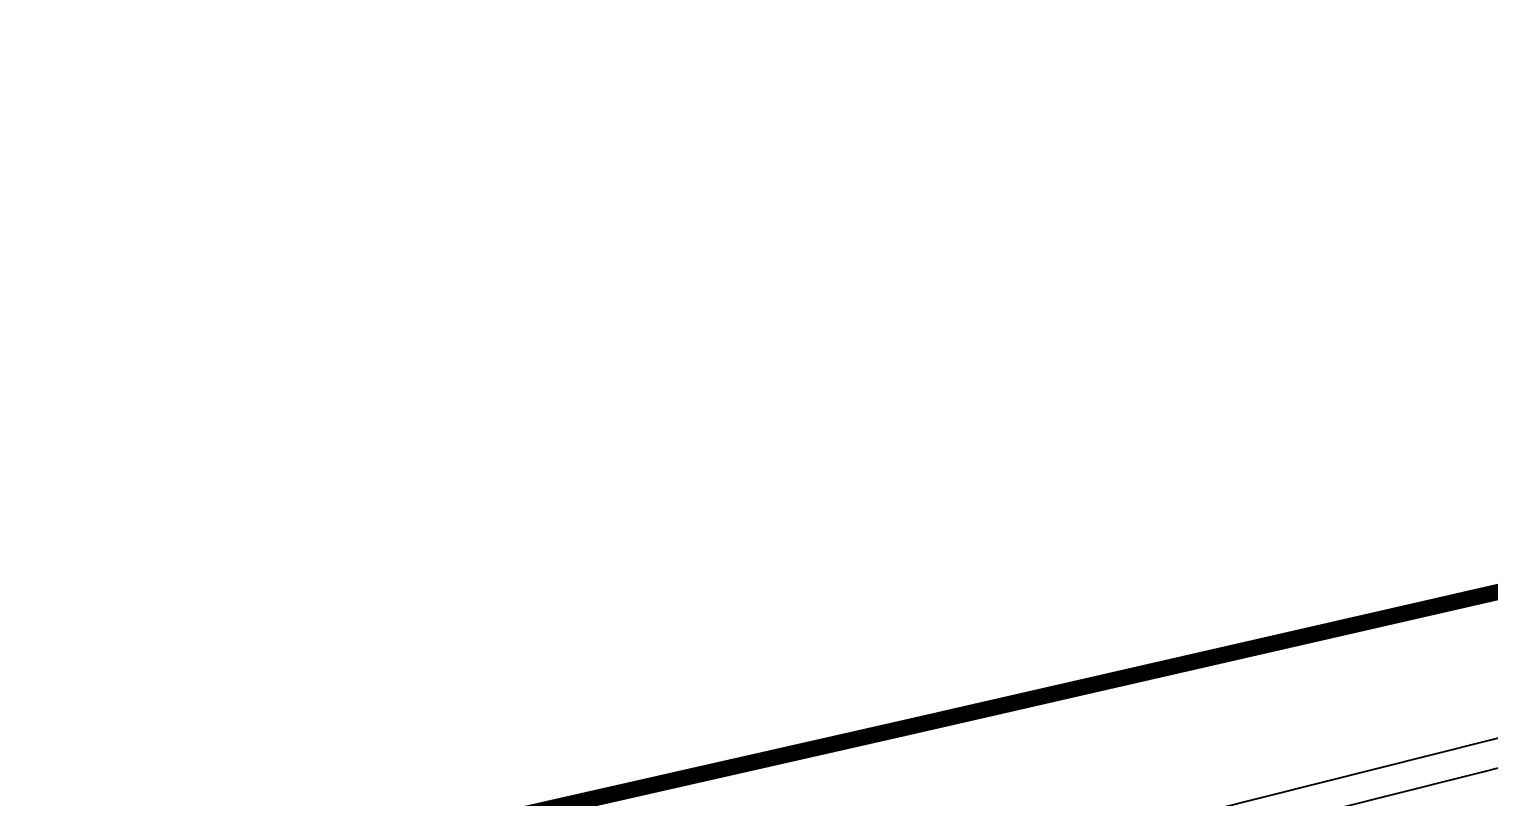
# Model space of a CAD drawing. Header units: metres. Extents: x 561401 to 594056, y 8460144 to 8508504.
# Drawn here: x 576660.23 to 576705.42, y 8492686.42 to 8492710.22 of the extents above; entities that cross this region are included whole.
import ezdxf

# ---------------------------------------------------------------- set-up
doc = ezdxf.new("R2010")
doc.units = ezdxf.units.M
doc.layers.add('1.1. DERECHO DE VIA', color=230, linetype='Continuous')
doc.layers.add('1.1. VIA EXISTENTE', color=252, linetype='Continuous')

msp = doc.modelspace()

# ---------------------------------------------------------------- linework, layer by layer
at = {"layer": '1.1. DERECHO DE VIA', "color": 230, "linetype": 'Continuous', "lineweight": 40, "ltscale": 0.2, "const_width": 0.5}
msp.add_lwpolyline([(576520.601, 8492637.885), (576522.212, 8492659.655), (576530.749, 8492676.828), (576552.176, 8492684.792), (576570.695, 8492692.316), (576588.747, 8492684.654), (576608.181, 8492680.027), (576628.156, 8492679.454), (576648.109, 8492680.776), (576667.817, 8492684.154), (576687.32, 8492688.583), (576706.814, 8492693.053), (576726.308, 8492697.523), (576745.802, 8492701.993), (576765.311, 8492706.394), (576784.922, 8492710.32), (576804.547, 8492714.176)], dxfattribs=at)
at = {"layer": '1.1. VIA EXISTENTE', "color": 253, "linetype": 'Continuous', "lineweight": 40, "ltscale": 0.2, "true_color": 0x84a4a6, "elevation": -10}
for points in [[(576794.53, 8492709.221), (576767.566, 8492704.45), (576742.901, 8492697.236), (576717.45, 8492691.224), (576696.751, 8492686.016), (576687.775, 8492683.555), (576673.469, 8492680.566), (576651.569, 8492677.968), (576624.579, 8492674.609), (576608.903, 8492673.711), (576584.053, 8492673.308), (576560.483, 8492672.656), (576541.306, 8492673.956), (576524.824, 8492673.603), (576518.694, 8492671.861), (576516.996, 8492670.285), (576514.948, 8492665.577), (576512.729, 8492662.177)], [(576794.687, 8492708.335), (576767.771, 8492703.572), (576743.131, 8492696.366), (576717.663, 8492690.35), (576696.98, 8492685.145), (576687.987, 8492682.68), (576673.614, 8492679.677), (576651.677, 8492677.074), (576624.661, 8492673.713), (576608.936, 8492672.812), (576584.072, 8492672.409), (576560.465, 8492671.755), (576541.285, 8492673.056), (576524.959, 8492672.706), (576519.148, 8492671.054), (576517.747, 8492669.753), (576515.743, 8492665.149), (576513.482, 8492661.685)]]:
    msp.add_lwpolyline(points, dxfattribs=at)

doc.saveas('drawing.dxf')
